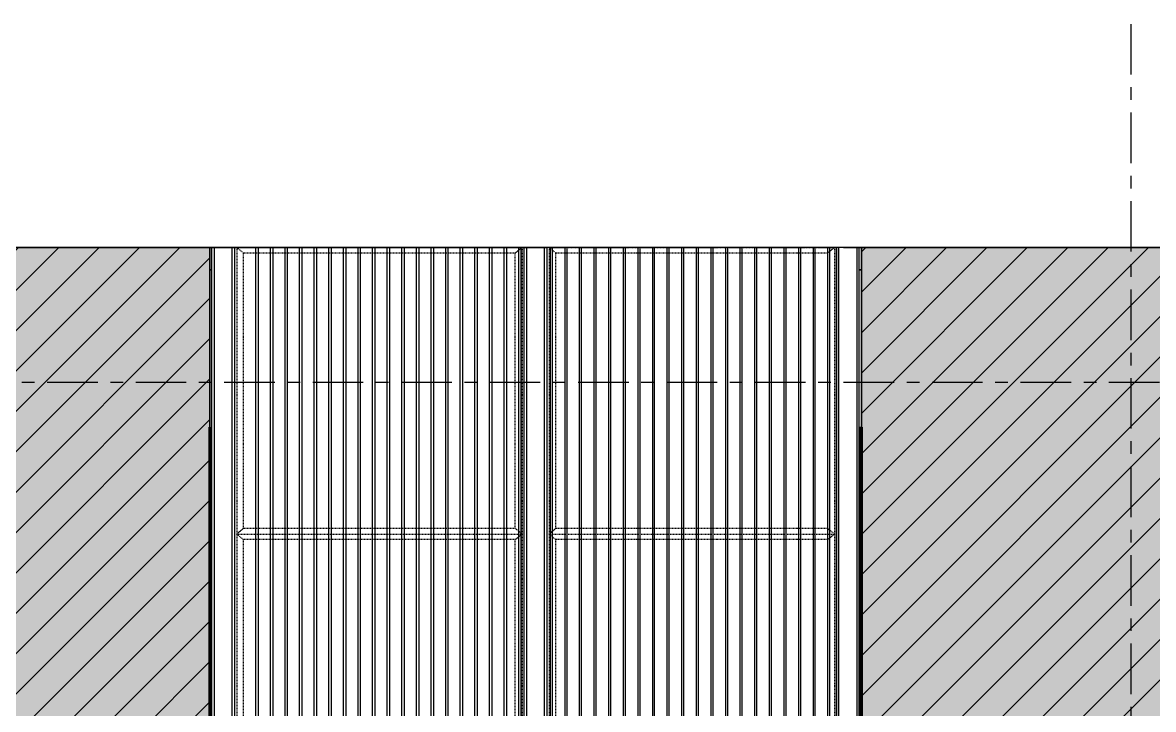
# Model space of a CAD drawing. Header units: millimetres. Extents: x -25371 to 2282244, y -90657 to 147824.
# Drawn here: x 1943163 to 1948195, y 2072 to 5127 of the extents above; entities that cross this region are included whole.
import ezdxf
from ezdxf.enums import TextEntityAlignment as Align
from ezdxf.xclip import XClip

# ---------------------------------------------------------------- set-up
doc = ezdxf.new("R2010")
doc.units = ezdxf.units.MM
doc.header["$XCLIPFRAME"] = 0
for name, pattern in [('CENTER', [50.8, 31.75, -6.35, 6.35, -6.35]), ('DPA_Hidden 100', [6, 4, -2]), ('TA_GL_000.90000', [2.475, 0.9, -0.225, 0.225, -0.225, 0.9]), ('TA_HL_001.00000', [6.5, 3.55, -2.95])]:
    doc.linetypes.add(name, pattern=pattern)
for name, color, linetype in [('000 - 0_SYM_DWG_GRIDLINE_MAIN_COLOR_251', 251, 'Continuous'), ('000 - 0_SYM_DWG_SLOPE-SYM_TEXT_COLOR_3', 3, 'Continuous'), ('000 - EXISTING_PRECAST_HATCH_', 251, 'Continuous'), ('000 - GRID', 251, 'CENTER'), ('010 - ASPG_EXTR_MAIN_COLOR_2', 2, 'Continuous'), ('010 - ASPG_EXTR_WIPEOUT_', 250, 'Continuous'), ('010 - ASPG_FRAMING_MAIN_COLOR_1', 1, 'Continuous'), ('010 - ASPG_FRAMING_SUB_COLOR_2', 2, 'Continuous')]:
    doc.layers.add(name, color=color, linetype=linetype)
for name, color, linetype, lineweight in [('A-DETL', 1, 'Continuous', 70), ('A-GENM', 1, 'Continuous', 35), ('A-GLAZ-CURT', 2, 'Continuous', 35), ('A-GLAZ-CWMG', 2, 'Continuous', 35), ('WALL-E', 2, 'Continuous', 50)]:
    doc.layers.add(name, color=color, linetype=linetype, lineweight=lineweight)
doc.styles.add('Arial', font='arial.ttf', dxfattribs={"height": 300})
doc.styles.add('TA', font='', dxfattribs={"height": 4.5})
doc.styles.get('TA').set_extended_font_data('Cordia New')
pattern_1 = [(45, (0, 0), (-89.80256, 89.80256), [])]
pattern_2 = [(50, (0, 0), (364.3693, -31.8782), [38.1, -419.1]), (355, (0, 0), (-70.4868, 382.1137), [30.48, -335.2812]), (100.45144, (30.36, -2.66), (293.8825, 350.2355), [32.38, -356.1805]), (46.1842, (4e-15, 101.6), (542.158, -84.0847), [57.15, -628.65]), (96.63556, (45.2, 94.6), (474.8083, 494.8522), [48.57, -534.2712]), (351.18415, (4e-15, 101.6), (474.8083, 494.8522), [45.72, -502.9195]), (21, (50.8, 76.2), (303.2288, -204.5304), [38.1, -419.1]), (326, (50.8, 76.2), (123.604, 368.3759), [30.48, -335.28]), (71.45144, (76.07, 59.16), (426.8328, 163.8455), [32.38, -356.1799]), (37.5, (0, 0), (6.1772, 169.11008), [0, -331.216, 0, -340.36, 0, -336.55]), (7.5, (0, 0), (133.63933, 200.36115), [0, -194.056, 0, -323.596, 0, -128.27]), (327.5, (-113.28, 4e-15), (271.18119, -11.45749), [0, -127, 0, -396.24, 0, -525.78]), (317.5, (-164.08, 6e-15), (296.25836, 50.853), [0, -165.1, 0, -263.144, 0, -373.38])]

# ---------------------------------------------------------------- blocks, each defined once
blk = doc.blocks.new('System Panel - DPA-AR_Facade_Solid Panel 150mm-5074686-VS01 - ELEVATION 5')
at = {"layer": 'A-GLAZ-CURT'}
for p, q in [((929, 108700), (1913.1, 108700)), ((929, 108700), (1042.2, 108700)), ((2026.3, 108700), (1042.2, 108700)), ((1913.1, 108700), (2026.3, 108700))]:
    blk.add_line(p, q, dxfattribs=at)
blk = doc.blocks.new('System Panel - DPA-AR_Facade_Solid Panel 150mm-V12-VS01 - ELEVATION 5')
at = {"layer": 'A-GLAZ-CURT'}
for p, q in [((8801.7, 108700), (9699.8, 108700)), ((8801.7, 108700), (8914.9, 108700)), ((9898.6, 108700), (8914.9, 108700))]:
    blk.add_line(p, q, dxfattribs=at)
blk = doc.blocks.new('DPA_CP_Entrance Louver Grill Vertical Z - Louver Grill Vertical Z-5599902-VS01 - ELEVATION 5')
at = {"layer": 'A-GLAZ-CURT'}
for p, q in [((9145, 108600), (9095, 108600)), ((9095, 108600), (9145, 108600)), ((9095, 108600), (9095, 106645)), ((9095, 108600), (9095, 106645)), ((9145, 108600), (9095, 108600)), ((9095, 108600), (9143, 108600)), ((9095, 106645), (9095, 108600)), ((9095, 106645), (9095, 108600)), ((9095, 108550), (9095, 108600)), ((9095, 108600), (9095, 108550)), ((9095, 108600), (10505, 108600)), ((9095, 108600), (10505, 108600)), ((9143, 108600), (9145, 108600)), ((9143, 106645), (9143, 108600)), ((9143, 106645), (9143, 108600)), ((9145, 106645), (9145, 108600)), ((9145, 108600), (9145, 106645)), ((10505, 108600), (10455, 108600)), ((10455, 108600), (10505, 108600)), ((10455, 108600), (10457, 108600)), ((10505, 108600), (10455, 108600)), ((10455, 106645), (10455, 108600)), ((10455, 108600), (10455, 106645)), ((10457, 108600), (10505, 108600)), ((10457, 108600), (10457, 106645)), ((10457, 108600), (10457, 106645)), ((10505, 106645), (10505, 108600)), ((10505, 108600), (10505, 106645)), ((10505, 108600), (10505, 106645)), ((10505, 108600), (10505, 106645)), ((10505, 108550), (10505, 108600)), ((10505, 108600), (10505, 108550)), ((9145, 106705), (9145, 108550)), ((9145, 108550), (9145, 106705)), ((10455, 108550), (9145, 108550)), ((9145, 108550), (10455, 108550)), ((9145, 108550), (10455, 108550)), ((10455, 108550), (9145, 108550)), ((9145, 106705), (9145, 108550)), ((9145, 108550), (9145, 106705)), ((10455, 108550), (10455, 106705)), ((10455, 108550), (10455, 106705)), ((10455, 108550), (10455, 106705)), ((10455, 108550), (10455, 106705)), ((9095, 106645), (9095, 106705)), ((9095, 106705), (9095, 106645)), ((9145, 106705), (10455, 106705)), ((9145, 106705), (10455, 106705)), ((9145, 106705), (10455, 106705)), ((10455, 106705), (9145, 106705)), ((10505, 106645), (10505, 106705)), ((10505, 106705), (10505, 106645)), ((9145, 106645), (9095, 106645)), ((9095, 106645), (9145, 106645)), ((9143, 106645), (9095, 106645)), ((9095, 106645), (9145, 106645)), ((10505, 106645), (9095, 106645)), ((9095, 106645), (10505, 106645)), ((9145, 106645), (9143, 106645)), ((10505, 106645), (10455, 106645)), ((10455, 106645), (10505, 106645)), ((10455, 106645), (10505, 106645)), ((10457, 106645), (10455, 106645)), ((10505, 106645), (10457, 106645))]:
    blk.add_line(p, q, dxfattribs=at)
blk = doc.blocks.new('Rectangular Mullion - 45 x 100mm-5599265-VS01 - ELEVATION 5')
at = {"layer": 'A-GLAZ-CWMG'}
for p, q in [((9072.5, 103645), (10550, 103645)), ((9072.5, 103645), (10550, 103645)), ((10550, 103600), (10550, 103645)), ((10550, 103645), (10550, 103600)), ((10550, 103600), (9072.5, 103600)), ((9072.5, 103600), (10550, 103600))]:
    blk.add_line(p, q, dxfattribs=at)
blk = doc.blocks.new('Rectangular Mullion - 45 x 100mm-5599968-VS01 - ELEVATION 5')
at = {"layer": 'A-GLAZ-CWMG'}
for p, q in [((7650, 108600), (7695, 108600)), ((7695, 108600), (7650, 108600)), ((7650, 106645), (7650, 108600)), ((7650, 108600), (7650, 106645)), ((7695, 108600), (7695, 106645)), ((7695, 108600), (7695, 106645)), ((7650, 106645), (7695, 106645)), ((7695, 106645), (7650, 106645))]:
    blk.add_line(p, q, dxfattribs=at)
blk = doc.blocks.new('Rectangular Mullion - 45 x 100mm-5599969-VS01 - ELEVATION 5')
at = {"layer": 'A-GLAZ-CWMG'}
for p, q in [((10550, 108600), (10505, 108600)), ((10505, 108600), (10550, 108600)), ((10505, 106645), (10505, 108600)), ((10505, 106645), (10505, 108600)), ((10550, 108600), (10550, 106645)), ((10550, 106645), (10550, 108600)), ((10550, 106645), (10505, 106645)), ((10505, 106645), (10550, 106645))]:
    blk.add_line(p, q, dxfattribs=at)
blk = doc.blocks.new('DPA_CP_Entrance Louver Grill Vertical Z - Louver Grill Vertical Z-5599970-VS01 - ELEVATION 5')
at = {"layer": 'A-GLAZ-CURT'}
for p, q in [((7745, 108600), (7695, 108600)), ((7695, 108600), (7745, 108600)), ((7695, 108600), (7695, 106645)), ((7695, 108600), (7695, 106645)), ((7745, 108600), (7695, 108600)), ((7695, 108600), (7743, 108600)), ((7695, 106645), (7695, 108600)), ((7695, 106645), (7695, 108600)), ((7695, 108550), (7695, 108600)), ((7695, 108600), (7695, 108550)), ((7695, 108600), (9050, 108600)), ((7695, 108600), (9050, 108600)), ((7743, 108600), (7745, 108600)), ((7743, 106645), (7743, 108600)), ((7743, 106645), (7743, 108600)), ((7745, 106645), (7745, 108600)), ((7745, 108600), (7745, 106645)), ((9050, 108600), (9000, 108600)), ((9000, 108600), (9050, 108600)), ((9000, 108600), (9002, 108600)), ((9050, 108600), (9000, 108600)), ((9000, 106645), (9000, 108600)), ((9000, 108600), (9000, 106645)), ((9002, 108600), (9050, 108600)), ((9002, 108600), (9002, 106645)), ((9002, 108600), (9002, 106645)), ((9050, 106645), (9050, 108600)), ((9050, 108600), (9050, 106645)), ((9050, 108600), (9050, 106645)), ((9050, 108600), (9050, 106645)), ((9050, 108550), (9050, 108600)), ((9050, 108600), (9050, 108550)), ((7745, 106705), (7745, 108550)), ((7745, 108550), (7745, 106705)), ((9000, 108550), (7745, 108550)), ((7745, 108550), (9000, 108550)), ((7745, 108550), (9000, 108550)), ((9000, 108550), (7745, 108550)), ((7745, 106705), (7745, 108550)), ((7745, 108550), (7745, 106705)), ((9000, 108550), (9000, 106705)), ((9000, 108550), (9000, 106705)), ((9000, 108550), (9000, 106705)), ((9000, 108550), (9000, 106705)), ((7695, 106645), (7695, 106705)), ((7695, 106705), (7695, 106645)), ((7745, 106705), (9000, 106705)), ((7745, 106705), (9000, 106705)), ((7745, 106705), (9000, 106705)), ((9000, 106705), (7745, 106705)), ((9050, 106645), (9050, 106705)), ((9050, 106705), (9050, 106645)), ((7745, 106645), (7695, 106645)), ((7695, 106645), (7745, 106645)), ((7743, 106645), (7695, 106645)), ((7695, 106645), (7745, 106645)), ((9050, 106645), (7695, 106645)), ((7695, 106645), (9050, 106645)), ((7745, 106645), (7743, 106645)), ((9050, 106645), (9000, 106645)), ((9000, 106645), (9050, 106645)), ((9000, 106645), (9050, 106645)), ((9002, 106645), (9000, 106645)), ((9050, 106645), (9002, 106645))]:
    blk.add_line(p, q, dxfattribs=at)
blk = doc.blocks.new('Rectangular Mullion - Mullion_Top_C-Channel-5599266-VS01 - ELEVATION 5')
at = {"layer": 'A-GLAZ-CWMG'}
for p, q in [((10550, 106600), (9072.5, 106600)), ((10550, 106600), (9072.5, 106600)), ((10550, 106590), (10550, 106600)), ((10550, 106600), (10550, 106500)), ((10550, 106510), (10550, 106590)), ((9072.5, 106500), (10550, 106500)), ((10550, 106500), (9072.5, 106500)), ((10550, 106500), (10550, 106510))]:
    blk.add_line(p, q, dxfattribs=at)
blk = doc.blocks.new('Rectangular Mullion - 45 x 100mm-5599901-VS01 - ELEVATION 5')
at = {"layer": 'A-GLAZ-CWMG'}
for p, q in [((9050, 108600), (9095, 108600)), ((9095, 108600), (9050, 108600)), ((9050, 106645), (9050, 108600)), ((9050, 108600), (9050, 106645)), ((9095, 108600), (9095, 106645)), ((9095, 108600), (9095, 106645)), ((9050, 106645), (9095, 106645)), ((9095, 106645), (9050, 106645))]:
    blk.add_line(p, q, dxfattribs=at)
blk = doc.blocks.new('GM_Louver Grill Vertical Z1 - Z Profile-5598519-VS01 - ELEVATION 5')
at = {"layer": 'A-GENM', "lineweight": 9}
blk.add_line((7945.6, 106645), (7945.6, 108600), dxfattribs=at)
blk = doc.blocks.new('Rectangular Mullion - Mullion_Top_C-Channel-5599267-VS01 - ELEVATION 5')
at = {"layer": 'A-GLAZ-CWMG'}
for p, q in [((7650, 106500), (7650, 106600)), ((7650, 106600), (7650, 106590)), ((9072.5, 106600), (7650, 106600)), ((9072.5, 106600), (7650, 106600)), ((7650, 106590), (7650, 106510)), ((7650, 106510), (7650, 106500)), ((7650, 106500), (9072.5, 106500)), ((9072.5, 106500), (7650, 106500))]:
    blk.add_line(p, q, dxfattribs=at)
blk = doc.blocks.new('System Panel - DPA-AR_Facade_Solid Panel 150mm-V43-VS01 - ELEVATION 5')
at = {"layer": 'A-GLAZ-CURT'}
for p, q in [((6150, 106600), (6150, 108700)), ((6150, 108700), (7650, 108700)), ((7650, 108700), (6150, 108700)), ((6150, 108700), (6150, 106600)), ((7650, 108700), (7650, 106600)), ((7650, 106600), (7650, 108700)), ((7650, 106600), (6150, 106600)), ((6150, 106600), (7650, 106600))]:
    blk.add_line(p, q, dxfattribs=at)
blk = doc.blocks.new('System Panel - DPA-AR_Facade_Solid Panel 150mm-V44-VS01 - ELEVATION 5')
at = {"layer": 'A-GLAZ-CURT'}
for p, q in [((10550, 106600), (10550, 108700)), ((10550, 108700), (12050, 108700)), ((12050, 108700), (10550, 108700)), ((10550, 108700), (10550, 106600)), ((12050, 108700), (12050, 108034.4)), ((12050, 108034.4), (12050, 108700)), ((12050, 107822.9), (12050, 106600)), ((12050, 106600), (12050, 107822.9)), ((11900, 106600), (10550, 106600)), ((10550, 106600), (12050, 106600))]:
    blk.add_line(p, q, dxfattribs=at)
blk = doc.blocks.new('C-1-VS01-AR-2563-01 -C_20260615-163154_ELEVATION_5_EX')
at = {"layer": '000 - EXISTING_PRECAST_HATCH_'}
h = blk.add_hatch(dxfattribs=at)
h.set_pattern_fill('ANSI31', color=256)
h.set_pattern_definition(pattern_1)
h.paths.add_polyline_path([(-18756.5, 105750), (-18756.5, 103600), (-14656.4, 103600), (-14656.4, 108700), (-25156.3, 108700), (-25156.3, 103600), (-20056.5, 103600), (-20056.5, 105750)])
h = blk.add_hatch(dxfattribs=at)
h.set_pattern_fill('AR-CONC', color=256, scale=0.05)
h.set_pattern_definition(pattern_2)
h.paths.add_polyline_path([(-18756.5, 105750), (-18756.5, 103600), (-14656.4, 103600), (-14656.4, 108700), (-25156.3, 108700), (-25156.3, 103600), (-20056.5, 103600), (-20056.5, 105750)])
h = blk.add_hatch(dxfattribs=at)
h.set_pattern_fill('ANSI31', color=256)
h.set_pattern_definition(pattern_1)
h.paths.add_polyline_path([(-10057.4, 103570), (-11756.4, 103570), (-11756.4, 108700), (9384.5, 108700), (9384.5, 103570), (-8957.4, 103570), (-8957.4, 105750), (-10057.4, 105750)])
h = blk.add_hatch(dxfattribs=at)
h.set_pattern_fill('AR-CONC', color=256, scale=0.05)
h.set_pattern_definition(pattern_2)
h.paths.add_polyline_path([(-10057.4, 103570), (-11756.4, 103570), (-11756.4, 108700), (9384.5, 108700), (9384.5, 103570), (-8957.4, 103570), (-8957.4, 105750), (-10057.4, 105750)])
at = {"layer": 'A-DETL'}
for p, q in [((-14656.4, 107900), (-14656.4, 103600)), ((-11756.4, 103600), (-11756.4, 107900))]:
    blk.add_line(p, q, dxfattribs=at)
at = {"layer": 'A-DETL', "linetype": 'DPA_Hidden 100', "lineweight": 25}
for p, q in [((-14656.4, 107900), (-11772.2, 103600)), ((-11756.4, 107900), (-14656.4, 103600)), ((-14656.4, 107900), (-11756.4, 107900))]:
    blk.add_line(p, q, dxfattribs=at)
at = {"layer": 'WALL-E'}
for p, q in [((-14656.4, 107900), (-14656.4, 103600)), ((-11756.4, 103600), (-11756.4, 107900))]:
    blk.add_line(p, q, dxfattribs=at)
at = {"layer": 'A-GENM'}
for p in [(-22457, 0), (-22381.7, 0), (-22306.4, 0), (-22231, 0), (-22155.7, 0), (-22080.4, 0), (-22005.1, 0), (-21929.8, 0), (-21854.5, 0), (-21779.2, 0), (-21703.9, 0), (-21628.5, 0), (-21553.2, 0), (-21477.9, 0), (-21402.6, 0), (-21327.3, 0), (-21252, 0), (-21057, 0), (-20982.9, 0), (-20908.8, 0), (-20834.6, 0), (-20760.5, 0), (-20686.4, 0), (-20612.3, 0), (-20538.2, 0), (-20464, 0), (-20389.9, 0), (-20315.8, 0), (-20241.7, 0), (-20167.6, 0), (-20093.5, 0), (-20019.3, 0), (-19945.2, 0), (-19871.1, 0), (-19797, 0)]:
    blk.add_blockref('GM_Louver Grill Vertical Z1 - Z Profile-5598519-VS01 - ELEVATION 5', p, dxfattribs=at)
at = {"layer": 'A-GLAZ-CURT'}
for name, p in [('System Panel - DPA-AR_Facade_Solid Panel 150mm-5074686-VS01 - ELEVATION 5', (-17385.9, 0)), ('System Panel - DPA-AR_Facade_Solid Panel 150mm-V43-VS01 - ELEVATION 5', (-22306.4, 0)), ('System Panel - DPA-AR_Facade_Solid Panel 150mm-5074686-VS01 - ELEVATION 5', (-16401.8, 0)), ('System Panel - DPA-AR_Facade_Solid Panel 150mm-5074686-VS01 - ELEVATION 5', (-15417.7, 0)), ('System Panel - DPA-AR_Facade_Solid Panel 150mm-V12-VS01 - ELEVATION 5', (-22306.4, 0)), ('System Panel - DPA-AR_Facade_Solid Panel 150mm-V44-VS01 - ELEVATION 5', (-22306.4, 0)), ('DPA_CP_Entrance Louver Grill Vertical Z - Louver Grill Vertical Z-5599970-VS01 - ELEVATION 5', (-22306.4, 0)), ('DPA_CP_Entrance Louver Grill Vertical Z - Louver Grill Vertical Z-5599902-VS01 - ELEVATION 5', (-22306.4, 0))]:
    blk.add_blockref(name, p, dxfattribs=at)
at = {"layer": 'A-GLAZ-CWMG'}
for name, p in [('Rectangular Mullion - Mullion_Top_C-Channel-5599267-VS01 - ELEVATION 5', (-22306.4, 2100)), ('Rectangular Mullion - Mullion_Top_C-Channel-5599266-VS01 - ELEVATION 5', (-22306.4, 2100)), ('Rectangular Mullion - 45 x 100mm-5599968-VS01 - ELEVATION 5', (-22306.4, 0)), ('Rectangular Mullion - 45 x 100mm-5599901-VS01 - ELEVATION 5', (-22306.4, 0)), ('Rectangular Mullion - 45 x 100mm-5599969-VS01 - ELEVATION 5', (-22306.4, 0)), ('Rectangular Mullion - 45 x 100mm-5599265-VS01 - ELEVATION 5', (-22306.4, 3000))]:
    blk.add_blockref(name, p, dxfattribs=at)
blk = doc.blocks.new('*U461')
at = {"layer": '000 - 0_SYM_DWG_GRIDLINE_MAIN_COLOR_251', "color": 0, "linetype": 'ByBlock', "ltscale": 5}
blk.add_line((20, 0), (-181.5, 0), dxfattribs=at)
at = {"layer": '000 - 0_SYM_DWG_GRIDLINE_MAIN_COLOR_251', "color": 3}
blk.add_point((-161.5, 0), dxfattribs=at)
at = {"style": 'TA', "flags": 1}
blk.add_attdef('LOCATION', (6, -6), '', height=4.5, rotation=270, dxfattribs=at)
at = {"layer": '000 - 0_SYM_DWG_SLOPE-SYM_TEXT_COLOR_3', "style": 'Arial'}
blk.add_attdef('GRID-HEAD', text='', height=4, rotation=90, dxfattribs=at).set_placement((40, 0), align=Align.MIDDLE_CENTER)
blk = doc.blocks.new('*U2265')
at = {"layer": '000 - 0_SYM_DWG_GRIDLINE_MAIN_COLOR_251', "color": 0, "linetype": 'ByBlock', "ltscale": 5}
blk.add_line((20, 0), (-529.29, 0), dxfattribs=at)
at = {"style": 'TA', "flags": 1}
blk.add_attdef('LOCATION', (6, -6), '', height=4.5, rotation=270, dxfattribs=at)
blk = doc.blocks.new('C-1-VS01_REV00_20260615-231059_ELEVATION_5_dims')
at = {"layer": '000 - GRID', "linetype": 'TA_GL_000.90000', "xscale": 50.00000000000004, "yscale": 50.00000000000004, "zscale": 50.00000000000004}
for name, p, rotation in [('*U461', (-10556.4, 100625), 270), ('*U2265', (-27373.2, 108700), 180), ('*U2265', (-27373.2, 108100), 180)]:
    blk.add_blockref(name, p, dxfattribs=dict(at, rotation=rotation))
blk = doc.blocks.new('*U1902')
blk.add_wipeout([(50, 0), (1340, 0), (1340, 5100), (50, 5100)]).dxf.layer = '010 - ASPG_EXTR_WIPEOUT_'
at = {"layer": '010 - ASPG_EXTR_MAIN_COLOR_2'}
for points in [[(129.8, 0), (140, 0), (140, 5100), (129.8, 5100)], [(194.8, 0), (205, 0), (205, 5100), (194.8, 5100)], [(259.8, 0), (270, 0), (270, 5100), (259.8, 5100)], [(324.8, 0), (335, 0), (335, 5100), (324.8, 5100)], [(389.8, 0), (400, 0), (400, 5100), (389.8, 5100)], [(454.8, 0), (465, 0), (465, 5100), (454.8, 5100)], [(519.8, 0), (530, 0), (530, 5100), (519.8, 5100)], [(584.8, 0), (595, 0), (595, 5100), (584.8, 5100)], [(649.8, 0), (660, 0), (660, 5100), (649.8, 5100)], [(714.8, 0), (725, 0), (725, 5100), (714.8, 5100)], [(779.8, 0), (790, 0), (790, 5100), (779.8, 5100)], [(844.8, 0), (855, 0), (855, 5100), (844.8, 5100)], [(909.8, 0), (920, 0), (920, 5100), (909.8, 5100)], [(974.8, 0), (985, 0), (985, 5100), (974.8, 5100)], [(1039.8, 0), (1050, 0), (1050, 5100), (1039.8, 5100)], [(1104.8, 0), (1115, 0), (1115, 5100), (1104.8, 5100)], [(1169.8, 0), (1180, 0), (1180, 5100), (1169.8, 5100)], [(1234.8, 0), (1245, 0), (1245, 5100), (1234.8, 5100)], [(1299.8, 0), (1310, 0), (1310, 5100), (1299.8, 5100)]]:
    blk.add_lwpolyline(points, close=True, dxfattribs=at)
at = {"layer": '010 - ASPG_FRAMING_SUB_COLOR_2'}
blk.add_lwpolyline([(50, 0), (1340, 0), (1340, 5100), (50, 5100)], close=True, dxfattribs=at)
for points in [[(-50, 0), (50, 0), (50, 5100), (-50, 5100)], [(1340, 0), (1440, 0), (1440, 5100), (1340, 5100)]]:
    blk.add_wipeout(points).dxf.layer = '010 - ASPG_EXTR_WIPEOUT_'
at = {"layer": '010 - ASPG_EXTR_MAIN_COLOR_2'}
blk.add_lwpolyline([(64.8, 0), (75, 0), (75, 5100), (64.8, 5100)], close=True, dxfattribs=at)
at = {"layer": '010 - ASPG_FRAMING_MAIN_COLOR_1'}
for points in [[(-50, 0), (-40, 0), (-40, 5100), (-50, 5100)], [(40, 0), (50, 0), (50, 5100), (40, 5100)], [(1340, 0), (1350, 0), (1350, 5100), (1340, 5100)], [(1430, 0), (1440, 0), (1440, 5100), (1430, 5100)]]:
    blk.add_lwpolyline(points, close=True, dxfattribs=at)
at = {"layer": '010 - ASPG_FRAMING_SUB_COLOR_2'}
for points in [[(-50, 0), (50, 0), (50, 5100), (-50, 5100)], [(1340, 0), (1440, 0), (1440, 5100), (1340, 5100)]]:
    blk.add_lwpolyline(points, close=True, dxfattribs=at)
blk = doc.blocks.new('*U1901')
blk.add_wipeout([(50, 0), (1340, 0), (1340, 5100), (50, 5100)]).dxf.layer = '010 - ASPG_EXTR_WIPEOUT_'
at = {"layer": '010 - ASPG_EXTR_MAIN_COLOR_2'}
for points in [[(129.8, 0), (140, 0), (140, 5100), (129.8, 5100)], [(194.8, 0), (205, 0), (205, 5100), (194.8, 5100)], [(259.8, 0), (270, 0), (270, 5100), (259.8, 5100)], [(324.8, 0), (335, 0), (335, 5100), (324.8, 5100)], [(389.8, 0), (400, 0), (400, 5100), (389.8, 5100)], [(454.8, 0), (465, 0), (465, 5100), (454.8, 5100)], [(519.8, 0), (530, 0), (530, 5100), (519.8, 5100)], [(584.8, 0), (595, 0), (595, 5100), (584.8, 5100)], [(649.8, 0), (660, 0), (660, 5100), (649.8, 5100)], [(714.8, 0), (725, 0), (725, 5100), (714.8, 5100)], [(779.8, 0), (790, 0), (790, 5100), (779.8, 5100)], [(844.8, 0), (855, 0), (855, 5100), (844.8, 5100)], [(909.8, 0), (920, 0), (920, 5100), (909.8, 5100)], [(974.8, 0), (985, 0), (985, 5100), (974.8, 5100)], [(1039.8, 0), (1050, 0), (1050, 5100), (1039.8, 5100)], [(1104.8, 0), (1115, 0), (1115, 5100), (1104.8, 5100)], [(1169.8, 0), (1180, 0), (1180, 5100), (1169.8, 5100)], [(1234.8, 0), (1245, 0), (1245, 5100), (1234.8, 5100)]]:
    blk.add_lwpolyline(points, close=True, dxfattribs=at)
at = {"layer": '010 - ASPG_FRAMING_SUB_COLOR_2'}
blk.add_lwpolyline([(50, 0), (1340, 0), (1340, 5100), (50, 5100)], close=True, dxfattribs=at)
for points in [[(-50, 0), (50, 0), (50, 5100), (-50, 5100)], [(1340, 0), (1440, 0), (1440, 5100), (1340, 5100)]]:
    blk.add_wipeout(points).dxf.layer = '010 - ASPG_EXTR_WIPEOUT_'
at = {"layer": '010 - ASPG_EXTR_MAIN_COLOR_2'}
blk.add_lwpolyline([(64.8, 0), (75, 0), (75, 5100), (64.8, 5100)], close=True, dxfattribs=at)
at = {"layer": '010 - ASPG_FRAMING_MAIN_COLOR_1'}
for points in [[(-50, 0), (-40, 0), (-40, 5100), (-50, 5100)], [(40, 0), (50, 0), (50, 5100), (40, 5100)], [(1340, 0), (1350, 0), (1350, 5100), (1340, 5100)], [(1430, 0), (1440, 0), (1440, 5100), (1430, 5100)]]:
    blk.add_lwpolyline(points, close=True, dxfattribs=at)
at = {"layer": '010 - ASPG_FRAMING_SUB_COLOR_2'}
for points in [[(-50, 0), (50, 0), (50, 5100), (-50, 5100)], [(1340, 0), (1440, 0), (1440, 5100), (1340, 5100)]]:
    blk.add_lwpolyline(points, close=True, dxfattribs=at)
blk = doc.blocks.new('*U1900')
at = {"layer": '010 - ASPG_FRAMING_MAIN_COLOR_1', "linetype": 'ByBlock'}
for points in [[(0, 0), (0, 1270), (25, 1240), (25, 30), (0, 0)], [(1275, 1270), (0, 1270), (25, 1240), (1250, 1240)], [(1275, 0), (1275, 1270), (1250, 1240), (1250, 30), (1275, 0)], [(25, 30), (1250, 30), (1275, 0), (0, 0), (25, 30)]]:
    blk.add_lwpolyline(points, close=True, dxfattribs=at)

msp = doc.modelspace()

# ---------------------------------------------------------------- block references
ref = msp.add_blockref('C-1-VS01-AR-2563-01 -C_20260615-163154_ELEVATION_5_EX', (1958652.146, -104572.744))
XClip(ref).set_block_clipping_path([(-26516.0919763581, 95079.2292497061), (-3958.1064399881, 115145.365818867)])

# ---------------------------------------------------------------- next in the draw order: block references
msp.add_blockref('*U1902', (1945445.788, -972.744))

# ---------------------------------------------------------------- next in the draw order: block references
at = {"xscale": -1}
msp.add_blockref('*U1901', (1945445.788, -972.744), dxfattribs=at)

# ---------------------------------------------------------------- next in the draw order: block references
msp.add_blockref('C-1-VS01_REV00_20260615-231059_ELEVATION_5_dims', (1958652.146, -104572.744))
at = {"linetype": 'TA_HL_001.00000', "xscale": -1, "rotation": 270}
for p in [(1944115.787, 2852.256), (1945505.787, 2852.256), (1944115.787, 1577.256), (1945505.787, 1577.256)]:
    msp.add_blockref('*U1900', p, dxfattribs=at)

doc.saveas('drawing.dxf')
